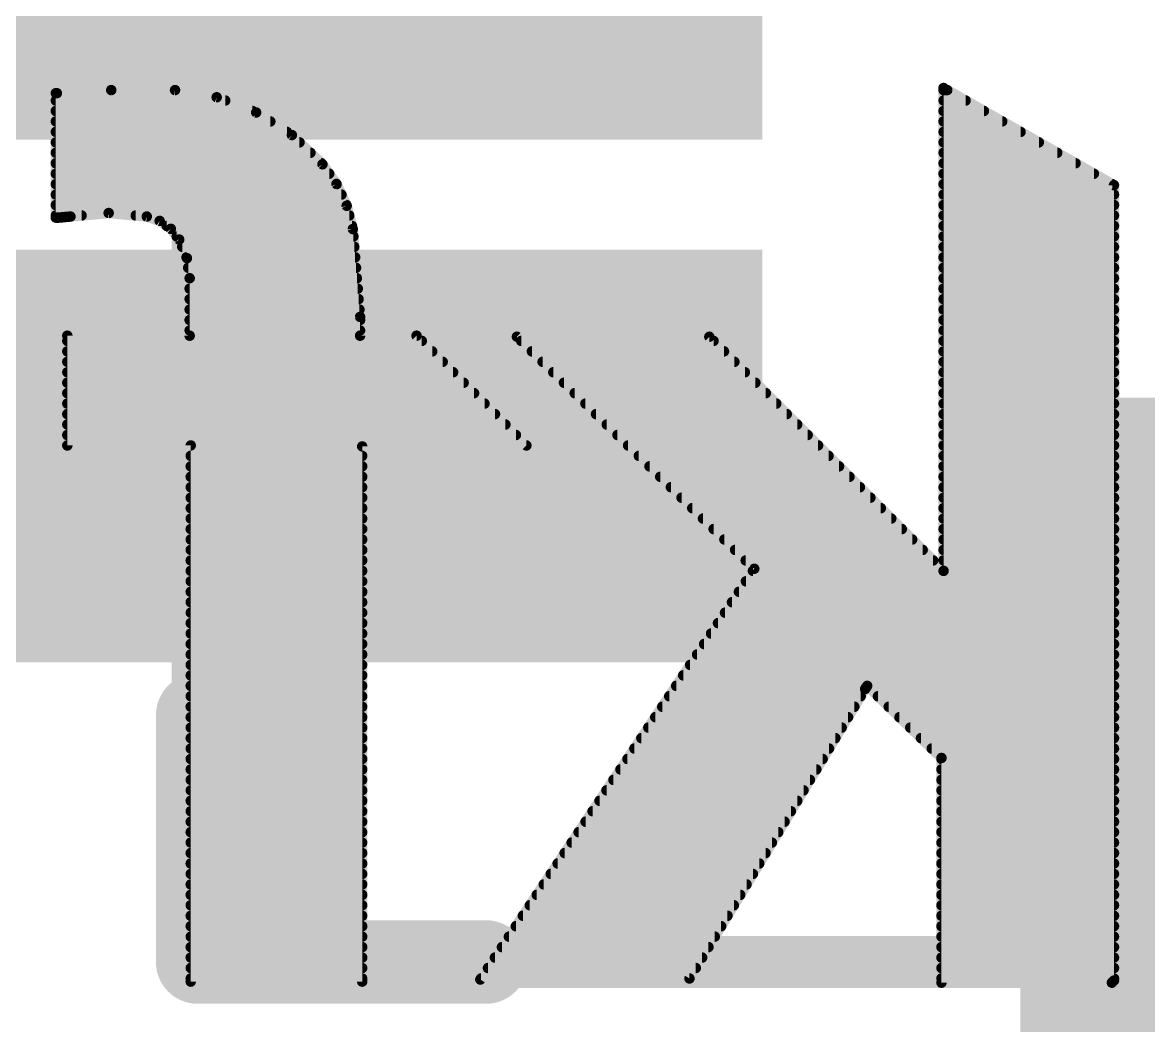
# Model space of a CAD drawing. Extents: x -8.2 to 28.1, y -0.4 to 23.5.
# Drawn here: x 4.694 to 7.429, y 4.966 to 7.403 of the extents above; entities that cross this region are included whole.
import ezdxf

# ---------------------------------------------------------------- set-up
doc = ezdxf.new("R2010")
doc.units = 0
for name, color, linetype in [('1', 12, 'CONTINUOUS'), ('21', 53, 'CONTINUOUS'), ('22', 53, 'CONTINUOUS'), ('29', 253, 'CONTINUOUS'), ('31', 253, 'CONTINUOUS'), ('39', 12, 'CONTINUOUS'), ('51', 53, 'CONTINUOUS')]:
    doc.layers.add(name, color=color, linetype=linetype)

# ---------------------------------------------------------------- blocks, each defined once
blk = doc.blocks.new('RECT')
blk.add_solid([(-0.5, -0.5), (0.5, -0.5), (-0.5, 0.5), (0.5, 0.5)])

msp = doc.modelspace()

# ---------------------------------------------------------------- linework, layer by layer
at = {"layer": '1', "const_width": 0.3048}
for points in [[(2.989, 6.35), (5.555, 6.35)], [(3.81, 5.5563), (5.5563, 3.81)]]:
    msp.add_lwpolyline(points, dxfattribs=at)
at = {"layer": '1', "const_width": 0.1524}
msp.add_lwpolyline([(5.555, 6.2738, 1), (5.555, 6.4262)], format="xyb", dxfattribs=at)
at = {"layer": '21', "const_width": 0.2032}
for points in [[(5.12, 5.12), (5.12, 5.72)], [(5.12, 5.12), (5.82, 5.12)]]:
    msp.add_lwpolyline(points, dxfattribs=at)
at = {"layer": '21', "const_width": 0.1016}
for points in [[(5.1708, 5.72, 1), (5.0692, 5.72)], [(5.12, 5.1708, 1), (5.12, 5.0692)], [(5.82, 5.0692, 1), (5.82, 5.1708)], [(5.0692, 5.12, 1), (5.1708, 5.12)]]:
    msp.add_lwpolyline(points, format="xyb", dxfattribs=at)
at = {"layer": '22', "const_width": 0.0254}
for points in [[(4.9098, 7.239), (4.7777, 7.2314)], [(5.0648, 7.239), (4.9098, 7.239)], [(5.166, 7.2216), (5.0648, 7.239)], [(7.3457, 7.0079), (6.9317, 7.2441)], [(6.9317, 7.2441), (6.9317, 6.0706)], [(6.9317, 7.239), (6.9406, 7.239)], [(4.7777, 7.2314), (4.7752, 7.2314)], [(4.7752, 7.2314), (4.7752, 6.9291)], [(4.7752, 7.2136), (5.1867, 7.2136)], [(5.2619, 7.1846), (5.166, 7.2216)], [(6.9317, 7.2136), (6.9852, 7.2136)], [(4.7752, 7.1882), (5.2526, 7.1882)], [(5.3486, 7.1296), (5.2619, 7.1846)], [(6.9317, 7.1882), (7.0297, 7.1882)], [(4.7752, 7.1628), (5.2963, 7.1628)], [(6.9317, 7.1628), (7.0742, 7.1628)], [(4.7752, 7.1374), (5.3364, 7.1374)], [(5.4229, 7.0587), (5.3486, 7.1296)], [(6.9317, 7.1374), (7.1187, 7.1374)], [(4.7752, 7.112), (5.3671, 7.112)], [(6.9317, 7.112), (7.1632, 7.112)], [(4.7752, 7.0866), (5.3937, 7.0866)], [(6.9317, 7.0866), (7.2078, 7.0866)], [(4.7752, 7.0612), (5.4203, 7.0612)], [(5.4569, 7.011), (5.4229, 7.0587)], [(6.9317, 7.0612), (7.2523, 7.0612)], [(4.7752, 7.0358), (5.4392, 7.0358)], [(6.9317, 7.0358), (7.2968, 7.0358)], [(4.7752, 7.0104), (5.4572, 7.0104)], [(5.4818, 6.9579), (5.4569, 7.011)], [(6.9317, 7.0104), (7.3413, 7.0104)], [(7.3457, 5.0749), (7.3457, 7.0079)], [(4.7752, 6.985), (5.4691, 6.985)], [(6.9317, 6.985), (7.3457, 6.985)], [(4.7752, 6.9596), (5.481, 6.9596)], [(4.8108, 6.9317), (4.9035, 6.9403)], [(4.9035, 6.9403), (4.9962, 6.9317)], [(5.4966, 6.9012), (5.4818, 6.9579)], [(6.9317, 6.9596), (7.3457, 6.9596)], [(4.7752, 6.9342), (4.8377, 6.9342)], [(4.7752, 6.9291), (4.7828, 6.9291)], [(4.7828, 6.9291), (4.8108, 6.9317)], [(4.9693, 6.9342), (5.488, 6.9342)], [(4.9962, 6.9317), (5.0275, 6.921)], [(5.0275, 6.921), (5.0545, 6.9018)], [(5.0447, 6.9088), (5.4946, 6.9088)], [(6.9317, 6.9342), (7.3457, 6.9342)], [(6.9317, 6.9088), (7.3457, 6.9088)], [(5.0545, 6.9018), (5.0749, 6.8758)], [(5.0689, 6.8834), (5.4981, 6.8834)], [(5.5143, 6.6878), (5.4966, 6.9012)], [(6.9317, 6.8834), (7.3457, 6.8834)], [(5.0749, 6.8758), (5.0937, 6.8304)], [(5.0823, 6.858), (5.5002, 6.858)], [(6.9317, 6.858), (7.3457, 6.858)], [(5.0928, 6.8326), (5.5023, 6.8326)], [(5.0937, 6.8304), (5.1003, 6.7818)], [(6.9317, 6.8326), (7.3457, 6.8326)], [(5.0968, 6.8072), (5.5044, 6.8072)], [(6.9317, 6.8072), (7.3457, 6.8072)], [(5.1003, 6.7818), (5.1003, 6.6421)], [(5.1003, 6.7818), (5.5065, 6.7818)], [(6.9317, 6.7818), (7.3457, 6.7818)], [(5.1003, 6.7564), (5.5086, 6.7564)], [(6.9317, 6.7564), (7.3457, 6.7564)], [(5.1003, 6.731), (5.5107, 6.731)], [(6.9317, 6.731), (7.3457, 6.731)], [(5.1003, 6.7056), (5.5128, 6.7056)], [(6.9317, 6.7056), (7.3457, 6.7056)], [(5.1003, 6.6802), (5.5143, 6.6802)], [(5.5143, 6.6421), (5.5143, 6.6878)], [(6.9317, 6.6802), (7.3457, 6.6802)], [(5.1003, 6.6421), (4.8031, 6.6421)], [(4.8031, 6.6421), (4.8031, 6.3754)], [(5.1003, 6.6548), (5.5143, 6.6548)], [(5.6515, 6.6421), (5.5143, 6.6421)], [(5.9182, 6.3754), (5.6515, 6.6421)], [(6.3627, 6.6396), (5.8953, 6.6396)], [(5.8953, 6.6396), (6.4719, 6.0757)], [(6.9317, 6.0706), (6.3627, 6.6396)], [(6.9317, 6.6548), (7.3457, 6.6548)], [(4.8031, 6.6294), (5.6642, 6.6294)], [(5.9057, 6.6294), (6.3729, 6.6294)], [(6.9317, 6.6294), (7.3457, 6.6294)], [(4.8031, 6.604), (5.6896, 6.604)], [(5.9317, 6.604), (6.3983, 6.604)], [(6.9317, 6.604), (7.3457, 6.604)], [(4.8031, 6.5786), (5.715, 6.5786)], [(4.8031, 6.5532), (5.7404, 6.5532)], [(5.9577, 6.5786), (6.4237, 6.5786)], [(5.9836, 6.5532), (6.4491, 6.5532)], [(6.9317, 6.5786), (7.3457, 6.5786)], [(6.9317, 6.5532), (7.3457, 6.5532)], [(4.8031, 6.5278), (5.7658, 6.5278)], [(6.0096, 6.5278), (6.4745, 6.5278)], [(6.9317, 6.5278), (7.3457, 6.5278)], [(4.8031, 6.5024), (5.7912, 6.5024)], [(6.0356, 6.5024), (6.4999, 6.5024)], [(6.9317, 6.5024), (7.3457, 6.5024)], [(4.8031, 6.477), (5.8166, 6.477)], [(6.0616, 6.477), (6.5253, 6.477)], [(6.9317, 6.477), (7.3457, 6.477)], [(4.8031, 6.4516), (5.842, 6.4516)], [(6.0875, 6.4516), (6.5507, 6.4516)], [(6.9317, 6.4516), (7.3457, 6.4516)], [(4.8031, 6.4262), (5.8674, 6.4262)], [(6.1135, 6.4262), (6.5761, 6.4262)], [(6.9317, 6.4262), (7.3457, 6.4262)], [(4.8031, 6.4008), (5.8928, 6.4008)], [(6.1395, 6.4008), (6.6015, 6.4008)], [(6.9317, 6.4008), (7.3457, 6.4008)], [(4.8031, 6.3754), (5.1029, 6.3754)], [(4.8031, 6.3754), (5.9182, 6.3754)], [(5.1029, 6.3754), (5.1029, 5.0724)], [(5.5194, 6.3729), (5.9182, 6.3754)], [(5.5194, 5.0724), (5.5194, 6.3729)], [(6.1654, 6.3754), (6.6269, 6.3754)], [(6.9317, 6.3754), (7.3457, 6.3754)], [(5.1029, 6.35), (5.5194, 6.35)], [(6.1914, 6.35), (6.6523, 6.35)], [(6.9317, 6.35), (7.3457, 6.35)], [(5.1029, 6.3246), (5.5194, 6.3246)], [(6.2174, 6.3246), (6.6777, 6.3246)], [(6.9317, 6.3246), (7.3457, 6.3246)], [(5.1029, 6.2992), (5.5194, 6.2992)], [(6.2434, 6.2992), (6.7031, 6.2992)], [(6.9317, 6.2992), (7.3457, 6.2992)], [(5.1029, 6.2738), (5.5194, 6.2738)], [(6.2693, 6.2738), (6.7285, 6.2738)], [(6.9317, 6.2738), (7.3457, 6.2738)], [(5.1029, 6.2484), (5.5194, 6.2484)], [(6.2953, 6.2484), (6.7539, 6.2484)], [(6.9317, 6.2484), (7.3457, 6.2484)], [(5.1029, 6.223), (5.5194, 6.223)], [(5.1029, 6.1976), (5.5194, 6.1976)], [(6.3213, 6.223), (6.7793, 6.223)], [(6.3473, 6.1976), (6.8047, 6.1976)], [(6.9317, 6.223), (7.3457, 6.223)], [(6.9317, 6.1976), (7.3457, 6.1976)], [(5.1029, 6.1722), (5.5194, 6.1722)], [(6.3732, 6.1722), (6.8301, 6.1722)], [(6.9317, 6.1722), (7.3457, 6.1722)], [(5.1029, 6.1468), (5.5194, 6.1468)], [(6.3992, 6.1468), (6.8555, 6.1468)], [(6.9317, 6.1468), (7.3457, 6.1468)], [(5.1029, 6.1214), (5.5194, 6.1214)], [(6.4252, 6.1214), (6.8809, 6.1214)], [(6.9317, 6.1214), (7.3457, 6.1214)], [(5.1029, 6.096), (5.5194, 6.096)], [(6.4511, 6.096), (6.9063, 6.096)], [(6.9317, 6.096), (7.3457, 6.096)], [(5.1029, 6.0706), (5.5194, 6.0706)], [(6.4719, 6.0757), (5.8064, 5.0775)], [(6.4685, 6.0706), (6.9317, 6.0706)], [(6.9317, 6.0706), (7.3457, 6.0706)], [(5.1029, 6.0452), (5.5194, 6.0452)], [(6.4516, 6.0452), (7.3457, 6.0452)], [(5.1029, 6.0198), (5.5194, 6.0198)], [(6.4346, 6.0198), (7.3457, 6.0198)], [(5.1029, 5.9944), (5.5194, 5.9944)], [(6.4177, 5.9944), (7.3457, 5.9944)], [(5.1029, 5.969), (5.5194, 5.969)], [(6.4008, 5.969), (7.3457, 5.969)], [(5.1029, 5.9436), (5.5194, 5.9436)], [(6.3838, 5.9436), (7.3457, 5.9436)], [(5.1029, 5.9182), (5.5194, 5.9182)], [(6.3669, 5.9182), (7.3457, 5.9182)], [(5.1029, 5.8928), (5.5194, 5.8928)], [(6.35, 5.8928), (7.3457, 5.8928)], [(5.1029, 5.8674), (5.5194, 5.8674)], [(5.1029, 5.842), (5.5194, 5.842)], [(6.3161, 5.842), (7.3457, 5.842)], [(6.333, 5.8674), (7.3457, 5.8674)], [(5.1029, 5.8166), (5.5194, 5.8166)], [(6.2992, 5.8166), (7.3457, 5.8166)], [(5.1029, 5.7912), (5.5194, 5.7912)], [(6.2822, 5.7912), (7.3457, 5.7912)], [(6.7412, 5.7836), (6.7462, 5.7912)], [(6.7462, 5.7912), (6.9266, 5.6159)], [(5.1029, 5.7658), (5.5194, 5.7658)], [(6.2653, 5.7658), (6.7304, 5.7658)], [(6.3144, 5.08), (6.7412, 5.7836)], [(6.7723, 5.7658), (7.3457, 5.7658)], [(5.1029, 5.7404), (5.5194, 5.7404)], [(6.2484, 5.7404), (6.715, 5.7404)], [(6.7985, 5.7404), (7.3457, 5.7404)], [(5.1029, 5.715), (5.5194, 5.715)], [(6.2314, 5.715), (6.6996, 5.715)], [(6.8246, 5.715), (7.3457, 5.715)], [(5.1029, 5.6896), (5.5194, 5.6896)], [(6.2145, 5.6896), (6.6842, 5.6896)], [(6.8508, 5.6896), (7.3457, 5.6896)], [(5.1029, 5.6642), (5.5194, 5.6642)], [(6.1976, 5.6642), (6.6688, 5.6642)], [(6.8769, 5.6642), (7.3457, 5.6642)], [(5.1029, 5.6388), (5.5194, 5.6388)], [(6.1806, 5.6388), (6.6534, 5.6388)], [(6.903, 5.6388), (7.3457, 5.6388)], [(5.1029, 5.6134), (5.5194, 5.6134)], [(6.1637, 5.6134), (6.638, 5.6134)], [(6.9266, 5.6159), (6.9266, 5.0698)], [(6.9266, 5.6134), (7.3457, 5.6134)], [(5.1029, 5.588), (5.5194, 5.588)], [(6.1468, 5.588), (6.6226, 5.588)], [(6.9266, 5.588), (7.3457, 5.588)], [(5.1029, 5.5626), (5.5194, 5.5626)], [(6.1298, 5.5626), (6.6071, 5.5626)], [(6.9266, 5.5626), (7.3457, 5.5626)], [(5.1029, 5.5372), (5.5194, 5.5372)], [(6.1129, 5.5372), (6.5917, 5.5372)], [(6.9266, 5.5372), (7.3457, 5.5372)], [(5.1029, 5.5118), (5.5194, 5.5118)], [(5.1029, 5.4864), (5.5194, 5.4864)], [(6.079, 5.4864), (6.5609, 5.4864)], [(6.096, 5.5118), (6.5763, 5.5118)], [(6.9266, 5.5118), (7.3457, 5.5118)], [(6.9266, 5.4864), (7.3457, 5.4864)], [(5.1029, 5.461), (5.5194, 5.461)], [(6.0621, 5.461), (6.5455, 5.461)], [(6.9266, 5.461), (7.3457, 5.461)], [(5.1029, 5.4356), (5.5194, 5.4356)], [(6.0451, 5.4356), (6.5301, 5.4356)], [(6.9266, 5.4356), (7.3457, 5.4356)], [(5.1029, 5.4102), (5.5194, 5.4102)], [(6.0282, 5.4102), (6.5147, 5.4102)], [(6.9266, 5.4102), (7.3457, 5.4102)], [(5.1029, 5.3848), (5.5194, 5.3848)], [(6.0113, 5.3848), (6.4993, 5.3848)], [(6.9266, 5.3848), (7.3457, 5.3848)], [(5.1029, 5.3594), (5.5194, 5.3594)], [(5.9943, 5.3594), (6.4839, 5.3594)], [(6.9266, 5.3594), (7.3457, 5.3594)], [(5.1029, 5.334), (5.5194, 5.334)], [(5.9774, 5.334), (6.4685, 5.334)], [(6.9266, 5.334), (7.3457, 5.334)], [(5.1029, 5.3086), (5.5194, 5.3086)], [(5.9605, 5.3086), (6.4531, 5.3086)], [(6.9266, 5.3086), (7.3457, 5.3086)], [(5.1029, 5.2832), (5.5194, 5.2832)], [(5.9435, 5.2832), (6.4377, 5.2832)], [(6.9266, 5.2832), (7.3457, 5.2832)], [(5.1029, 5.2578), (5.5194, 5.2578)], [(5.9266, 5.2578), (6.4223, 5.2578)], [(6.9266, 5.2578), (7.3457, 5.2578)], [(5.1029, 5.2324), (5.5194, 5.2324)], [(5.9097, 5.2324), (6.4068, 5.2324)], [(6.9266, 5.2324), (7.3457, 5.2324)], [(5.1029, 5.207), (5.5194, 5.207)], [(5.8927, 5.207), (6.3914, 5.207)], [(6.9266, 5.207), (7.3457, 5.207)], [(5.1029, 5.1816), (5.5194, 5.1816)], [(5.8758, 5.1816), (6.376, 5.1816)], [(6.9266, 5.1816), (7.3457, 5.1816)], [(5.1029, 5.1562), (5.5194, 5.1562)], [(5.1029, 5.1308), (5.5194, 5.1308)], [(5.8419, 5.1308), (6.3452, 5.1308)], [(5.8589, 5.1562), (6.3606, 5.1562)], [(6.9266, 5.1562), (7.3457, 5.1562)], [(6.9266, 5.1308), (7.3457, 5.1308)], [(5.1029, 5.1054), (5.5194, 5.1054)], [(5.825, 5.1054), (6.3298, 5.1054)], [(6.9266, 5.1054), (7.3457, 5.1054)], [(5.1029, 5.08), (5.5194, 5.08)], [(5.8064, 5.0775), (6.3144, 5.08)], [(5.8081, 5.08), (6.3144, 5.08)], [(6.9266, 5.08), (7.3457, 5.08)], [(7.3406, 5.0698), (7.3457, 5.0749)], [(5.1029, 5.0724), (5.5194, 5.0724)], [(6.9266, 5.0698), (7.3406, 5.0698)]]:
    msp.add_lwpolyline(points, dxfattribs=at)
at = {"layer": '22', "const_width": 0.0127}
for points in [[(4.9098, 7.2454, 1), (4.9098, 7.2327)], [(4.9102, 7.2327, 1), (4.9094, 7.2453)], [(5.0659, 7.2453, 1), (5.0637, 7.2327)], [(5.0648, 7.2327, 1), (5.0648, 7.2454)], [(6.9381, 7.2441, 1), (6.9253, 7.2441)], [(6.9348, 7.2496, 1), (6.9286, 7.2386)], [(6.9317, 7.2454, 1), (6.9317, 7.2327)], [(6.9406, 7.2327, 1), (6.9406, 7.2454)], [(4.7816, 7.2314, 1), (4.7688, 7.2314)], [(4.7752, 7.2378, 1), (4.7752, 7.2251)], [(4.7752, 7.22, 1), (4.7752, 7.2073)], [(4.7773, 7.2377, 1), (4.7781, 7.2251)], [(4.7777, 7.2251, 1), (4.7777, 7.2378)], [(5.1683, 7.2275, 1), (5.1637, 7.2156)], [(5.1649, 7.2153, 1), (5.1671, 7.2278)], [(5.1867, 7.2073, 1), (5.1867, 7.22)], [(6.9317, 7.22, 1), (6.9317, 7.2073)], [(6.9852, 7.2073, 1), (6.9852, 7.22)], [(4.7752, 7.1946, 1), (4.7752, 7.1818)], [(5.2526, 7.1818, 1), (5.2526, 7.1946)], [(5.2653, 7.19, 1), (5.2585, 7.1793)], [(5.2596, 7.1787, 1), (5.2641, 7.1906)], [(6.9317, 7.1946, 1), (6.9317, 7.1818)], [(7.0297, 7.1818, 1), (7.0297, 7.1946)], [(4.7752, 7.1692, 1), (4.7752, 7.1565)], [(5.2963, 7.1565, 1), (5.2963, 7.1692)], [(6.9317, 7.1692, 1), (6.9317, 7.1565)], [(7.0742, 7.1565, 1), (7.0742, 7.1692)], [(4.7752, 7.1438, 1), (4.7752, 7.1311)], [(5.3364, 7.1311, 1), (5.3364, 7.1438)], [(5.353, 7.1342, 1), (5.3442, 7.125)], [(5.3452, 7.1243, 1), (5.352, 7.135)], [(6.9317, 7.1438, 1), (6.9317, 7.1311)], [(7.1187, 7.1311, 1), (7.1187, 7.1438)], [(4.7752, 7.1184, 1), (4.7752, 7.1056)], [(5.3671, 7.1056, 1), (5.3671, 7.1184)], [(6.9317, 7.1184, 1), (6.9317, 7.1056)], [(7.1632, 7.1056, 1), (7.1632, 7.1184)], [(4.7752, 7.093, 1), (4.7752, 7.0803)], [(5.3937, 7.0803, 1), (5.3937, 7.093)], [(6.9317, 7.093, 1), (6.9317, 7.0803)], [(7.2078, 7.0803, 1), (7.2078, 7.093)], [(4.7752, 7.0676, 1), (4.7752, 7.0549)], [(5.4281, 7.0624, 1), (5.4177, 7.055)], [(5.4185, 7.0541, 1), (5.4273, 7.0633)], [(5.4203, 7.0549, 1), (5.4203, 7.0676)], [(6.9317, 7.0676, 1), (6.9317, 7.0549)], [(7.2523, 7.0549, 1), (7.2523, 7.0676)], [(4.7752, 7.0422, 1), (4.7752, 7.0294)], [(5.4392, 7.0294, 1), (5.4392, 7.0422)], [(6.9317, 7.0422, 1), (6.9317, 7.0294)], [(7.2968, 7.0294, 1), (7.2968, 7.0422)], [(4.7752, 7.0168, 1), (4.7752, 7.0041)], [(5.4627, 7.0137, 1), (5.4512, 7.0083)], [(5.4517, 7.0073, 1), (5.4621, 7.0147)], [(5.4572, 7.0041, 1), (5.4572, 7.0168)], [(6.9317, 7.0168, 1), (6.9317, 7.0041)], [(7.3521, 7.0079, 1), (7.3394, 7.0079)], [(7.3413, 7.0041, 1), (7.3413, 7.0168)], [(7.3426, 7.0024, 1), (7.3488, 7.0134)], [(4.7752, 6.9914, 1), (4.7752, 6.9787)], [(5.4691, 6.9787, 1), (5.4691, 6.9914)], [(6.9317, 6.9914, 1), (6.9317, 6.9787)], [(7.3457, 6.9787, 1), (7.3457, 6.9914)], [(4.7752, 6.966, 1), (4.7752, 6.9532)], [(4.9041, 6.9466, 1), (4.9029, 6.934)], [(4.9041, 6.934, 1), (4.9029, 6.9466)], [(5.4879, 6.9595, 1), (5.4756, 6.9563)], [(5.476, 6.9552, 1), (5.4875, 6.9606)], [(5.481, 6.9532, 1), (5.481, 6.966)], [(6.9317, 6.966, 1), (6.9317, 6.9532)], [(7.3457, 6.9532, 1), (7.3457, 6.966)], [(4.7752, 6.9355, 1), (4.7752, 6.9227)], [(4.7688, 6.9291, 1), (4.7816, 6.9291)], [(4.7752, 6.9406, 1), (4.7752, 6.9279)], [(4.7822, 6.9354, 1), (4.7834, 6.9228)], [(4.7828, 6.9227, 1), (4.7828, 6.9355)], [(4.8102, 6.938, 1), (4.8114, 6.9254)], [(4.8114, 6.9254, 1), (4.8102, 6.938)], [(4.8377, 6.9279, 1), (4.8377, 6.9406)], [(4.9693, 6.9406, 1), (4.9693, 6.9279)], [(4.9983, 6.9377, 1), (4.9941, 6.9257)], [(4.9956, 6.9254, 1), (4.9968, 6.938)], [(5.0312, 6.9262, 1), (5.0238, 6.9158)], [(5.0255, 6.915, 1), (5.0296, 6.927)], [(5.0447, 6.9152, 1), (5.0447, 6.9024)], [(5.488, 6.9279, 1), (5.488, 6.9406)], [(5.4946, 6.9024, 1), (5.4946, 6.9152)], [(6.9317, 6.9152, 1), (6.9317, 6.9024)], [(6.9317, 6.9406, 1), (6.9317, 6.9279)], [(7.3457, 6.9279, 1), (7.3457, 6.9406)], [(7.3457, 6.9024, 1), (7.3457, 6.9152)], [(5.0595, 6.9058, 1), (5.0495, 6.8979)], [(5.0508, 6.8967, 1), (5.0582, 6.907)], [(5.0689, 6.8898, 1), (5.0689, 6.877)], [(5.5029, 6.9017, 1), (5.4903, 6.9007)], [(5.4905, 6.8996, 1), (5.5027, 6.9028)], [(5.4981, 6.877, 1), (5.4981, 6.8898)], [(6.9317, 6.8898, 1), (6.9317, 6.877)], [(7.3457, 6.877, 1), (7.3457, 6.8898)], [(5.0808, 6.8782, 1), (5.069, 6.8734)], [(5.0699, 6.8719, 1), (5.0799, 6.8797)], [(5.0823, 6.8644, 1), (5.0823, 6.8517)], [(5.5002, 6.8517, 1), (5.5002, 6.8644)], [(6.9317, 6.8644, 1), (6.9317, 6.8517)], [(7.3457, 6.8517, 1), (7.3457, 6.8644)], [(5.0928, 6.839, 1), (5.0928, 6.8262)], [(5.1, 6.8313, 1), (5.0874, 6.8296)], [(5.0878, 6.828, 1), (5.0995, 6.8329)], [(5.5023, 6.8262, 1), (5.5023, 6.839)], [(6.9317, 6.839, 1), (6.9317, 6.8262)], [(7.3457, 6.8262, 1), (7.3457, 6.839)], [(5.0968, 6.8136, 1), (5.0968, 6.8008)], [(5.5044, 6.8008, 1), (5.5044, 6.8136)], [(6.9317, 6.8136, 1), (6.9317, 6.8008)], [(7.3457, 6.8008, 1), (7.3457, 6.8136)], [(5.1067, 6.7818, 1), (5.0939, 6.7818)], [(5.1003, 6.7882, 1), (5.1003, 6.7755)], [(5.094, 6.7809, 1), (5.1066, 6.7827)], [(5.5065, 6.7755, 1), (5.5065, 6.7882)], [(6.9317, 6.7882, 1), (6.9317, 6.7755)], [(7.3457, 6.7755, 1), (7.3457, 6.7882)], [(5.1003, 6.7628, 1), (5.1003, 6.75)], [(5.5086, 6.75, 1), (5.5086, 6.7628)], [(6.9317, 6.7628, 1), (6.9317, 6.75)], [(7.3457, 6.75, 1), (7.3457, 6.7628)], [(5.1003, 6.7374, 1), (5.1003, 6.7247)], [(5.5107, 6.7247, 1), (5.5107, 6.7374)], [(6.9317, 6.7374, 1), (6.9317, 6.7247)], [(7.3457, 6.7247, 1), (7.3457, 6.7374)], [(5.1003, 6.712, 1), (5.1003, 6.6993)], [(5.5128, 6.6993, 1), (5.5128, 6.712)], [(6.9317, 6.712, 1), (6.9317, 6.6993)], [(7.3457, 6.6993, 1), (7.3457, 6.712)], [(5.1003, 6.6866, 1), (5.1003, 6.6738)], [(5.508, 6.6873, 1), (5.5206, 6.6883)], [(5.5207, 6.6878, 1), (5.508, 6.6878)], [(5.5143, 6.6738, 1), (5.5143, 6.6866)], [(6.9317, 6.6866, 1), (6.9317, 6.6738)], [(7.3457, 6.6738, 1), (7.3457, 6.6866)], [(4.8031, 6.6485, 1), (4.8031, 6.6357)], [(4.8095, 6.6421, 1), (4.7968, 6.6421)], [(5.0939, 6.6421, 1), (5.1067, 6.6421)], [(5.1003, 6.6612, 1), (5.1003, 6.6485)], [(5.1003, 6.6357, 1), (5.1003, 6.6485)], [(5.5143, 6.6485, 1), (5.5143, 6.6357)], [(5.508, 6.6421, 1), (5.5207, 6.6421)], [(5.5143, 6.6485, 1), (5.5143, 6.6612)], [(5.656, 6.6466, 1), (5.647, 6.6376)], [(5.6515, 6.6357, 1), (5.6515, 6.6485)], [(5.8953, 6.646, 1), (5.8953, 6.6333)], [(5.8997, 6.6441, 1), (5.8909, 6.6351)], [(6.3672, 6.6441, 1), (6.3582, 6.6351)], [(6.3627, 6.6333, 1), (6.3627, 6.646)], [(6.9317, 6.6612, 1), (6.9317, 6.6485)], [(7.3457, 6.6485, 1), (7.3457, 6.6612)], [(4.8031, 6.6358, 1), (4.8031, 6.6231)], [(5.6642, 6.6231, 1), (5.6642, 6.6358)], [(5.9057, 6.6358, 1), (5.9057, 6.6231)], [(6.3729, 6.6231, 1), (6.3729, 6.6358)], [(6.9317, 6.6358, 1), (6.9317, 6.6231)], [(7.3457, 6.6231, 1), (7.3457, 6.6358)], [(4.8031, 6.6104, 1), (4.8031, 6.5976)], [(5.6896, 6.5976, 1), (5.6896, 6.6104)], [(5.9317, 6.6104, 1), (5.9317, 6.5976)], [(6.3983, 6.5976, 1), (6.3983, 6.6104)], [(6.9317, 6.6104, 1), (6.9317, 6.5976)], [(7.3457, 6.5976, 1), (7.3457, 6.6104)], [(4.8031, 6.585, 1), (4.8031, 6.5723)], [(4.8031, 6.5596, 1), (4.8031, 6.5469)], [(5.715, 6.5723, 1), (5.715, 6.585)], [(5.7404, 6.5469, 1), (5.7404, 6.5596)], [(5.9577, 6.585, 1), (5.9577, 6.5723)], [(5.9836, 6.5596, 1), (5.9836, 6.5469)], [(6.4237, 6.5723, 1), (6.4237, 6.585)], [(6.4491, 6.5469, 1), (6.4491, 6.5596)], [(6.9317, 6.585, 1), (6.9317, 6.5723)], [(6.9317, 6.5596, 1), (6.9317, 6.5469)], [(7.3457, 6.5723, 1), (7.3457, 6.585)], [(7.3457, 6.5469, 1), (7.3457, 6.5596)], [(4.8031, 6.5342, 1), (4.8031, 6.5214)], [(5.7658, 6.5214, 1), (5.7658, 6.5342)], [(6.0096, 6.5342, 1), (6.0096, 6.5214)], [(6.4745, 6.5214, 1), (6.4745, 6.5342)], [(6.9317, 6.5342, 1), (6.9317, 6.5214)], [(7.3457, 6.5214, 1), (7.3457, 6.5342)], [(4.8031, 6.5088, 1), (4.8031, 6.4961)], [(5.7912, 6.4961, 1), (5.7912, 6.5088)], [(6.0356, 6.5088, 1), (6.0356, 6.4961)], [(6.4999, 6.4961, 1), (6.4999, 6.5088)], [(6.9317, 6.5088, 1), (6.9317, 6.4961)], [(7.3457, 6.4961, 1), (7.3457, 6.5088)], [(4.8031, 6.4834, 1), (4.8031, 6.4707)], [(5.8166, 6.4707, 1), (5.8166, 6.4834)], [(6.0616, 6.4834, 1), (6.0616, 6.4707)], [(6.5253, 6.4707, 1), (6.5253, 6.4834)], [(6.9317, 6.4834, 1), (6.9317, 6.4707)], [(7.3457, 6.4707, 1), (7.3457, 6.4834)], [(4.8031, 6.458, 1), (4.8031, 6.4452)], [(5.842, 6.4452, 1), (5.842, 6.458)], [(6.0875, 6.458, 1), (6.0875, 6.4452)], [(6.5507, 6.4452, 1), (6.5507, 6.458)], [(6.9317, 6.458, 1), (6.9317, 6.4452)], [(7.3457, 6.4452, 1), (7.3457, 6.458)], [(4.8031, 6.4326, 1), (4.8031, 6.4199)], [(5.8674, 6.4199, 1), (5.8674, 6.4326)], [(6.1135, 6.4326, 1), (6.1135, 6.4199)], [(6.5761, 6.4199, 1), (6.5761, 6.4326)], [(6.9317, 6.4326, 1), (6.9317, 6.4199)], [(7.3457, 6.4199, 1), (7.3457, 6.4326)], [(4.8031, 6.4072, 1), (4.8031, 6.3944)], [(5.8928, 6.3944, 1), (5.8928, 6.4072)], [(6.1395, 6.4072, 1), (6.1395, 6.3944)], [(6.6015, 6.3944, 1), (6.6015, 6.4072)], [(6.9317, 6.4072, 1), (6.9317, 6.3944)], [(7.3457, 6.3944, 1), (7.3457, 6.4072)], [(4.8031, 6.3818, 1), (4.8031, 6.369)], [(4.8031, 6.3818, 1), (4.8031, 6.369)], [(4.7968, 6.3754, 1), (4.8095, 6.3754)], [(5.1093, 6.3754, 1), (5.0965, 6.3754)], [(5.1029, 6.369, 1), (5.1029, 6.3818)], [(5.5258, 6.3729, 1), (5.513, 6.3729)], [(5.5194, 6.3792, 1), (5.5194, 6.3666)], [(5.9137, 6.3709, 1), (5.9227, 6.3799)], [(5.9182, 6.369, 1), (5.9182, 6.3818)], [(5.9182, 6.3691, 1), (5.9182, 6.3817)], [(6.1654, 6.3818, 1), (6.1654, 6.369)], [(6.6269, 6.369, 1), (6.6269, 6.3818)], [(6.9317, 6.3818, 1), (6.9317, 6.369)], [(7.3457, 6.369, 1), (7.3457, 6.3818)], [(5.1029, 6.3564, 1), (5.1029, 6.3437)], [(5.5194, 6.3437, 1), (5.5194, 6.3564)], [(6.1914, 6.3564, 1), (6.1914, 6.3437)], [(6.6523, 6.3437, 1), (6.6523, 6.3564)], [(6.9317, 6.3564, 1), (6.9317, 6.3437)], [(7.3457, 6.3437, 1), (7.3457, 6.3564)], [(5.1029, 6.331, 1), (5.1029, 6.3182)], [(5.5194, 6.3182, 1), (5.5194, 6.331)], [(6.2174, 6.331, 1), (6.2174, 6.3182)], [(6.6777, 6.3182, 1), (6.6777, 6.331)], [(6.9317, 6.331, 1), (6.9317, 6.3182)], [(7.3457, 6.3182, 1), (7.3457, 6.331)], [(5.1029, 6.3056, 1), (5.1029, 6.2928)], [(5.5194, 6.2928, 1), (5.5194, 6.3056)], [(6.2434, 6.3056, 1), (6.2434, 6.2928)], [(6.7031, 6.2928, 1), (6.7031, 6.3056)], [(6.9317, 6.3056, 1), (6.9317, 6.2928)], [(7.3457, 6.2928, 1), (7.3457, 6.3056)], [(5.1029, 6.2802, 1), (5.1029, 6.2675)], [(5.5194, 6.2675, 1), (5.5194, 6.2802)], [(6.2693, 6.2802, 1), (6.2693, 6.2675)], [(6.7285, 6.2675, 1), (6.7285, 6.2802)], [(6.9317, 6.2802, 1), (6.9317, 6.2675)], [(7.3457, 6.2675, 1), (7.3457, 6.2802)], [(5.1029, 6.2548, 1), (5.1029, 6.242)], [(5.5194, 6.242, 1), (5.5194, 6.2548)], [(6.2953, 6.2548, 1), (6.2953, 6.242)], [(6.7539, 6.242, 1), (6.7539, 6.2548)], [(6.9317, 6.2548, 1), (6.9317, 6.242)], [(7.3457, 6.242, 1), (7.3457, 6.2548)], [(5.1029, 6.2294, 1), (5.1029, 6.2166)], [(5.1029, 6.204, 1), (5.1029, 6.1913)], [(5.5194, 6.2166, 1), (5.5194, 6.2294)], [(5.5194, 6.1913, 1), (5.5194, 6.204)], [(6.3213, 6.2294, 1), (6.3213, 6.2166)], [(6.3473, 6.204, 1), (6.3473, 6.1913)], [(6.7793, 6.2166, 1), (6.7793, 6.2294)], [(6.8047, 6.1913, 1), (6.8047, 6.204)], [(6.9317, 6.2294, 1), (6.9317, 6.2166)], [(6.9317, 6.204, 1), (6.9317, 6.1913)], [(7.3457, 6.2166, 1), (7.3457, 6.2294)], [(7.3457, 6.1913, 1), (7.3457, 6.204)], [(5.1029, 6.1786, 1), (5.1029, 6.1658)], [(5.5194, 6.1658, 1), (5.5194, 6.1786)], [(6.3732, 6.1786, 1), (6.3732, 6.1658)], [(6.8301, 6.1658, 1), (6.8301, 6.1786)], [(6.9317, 6.1786, 1), (6.9317, 6.1658)], [(7.3457, 6.1658, 1), (7.3457, 6.1786)], [(5.1029, 6.1532, 1), (5.1029, 6.1405)], [(5.5194, 6.1405, 1), (5.5194, 6.1532)], [(6.3992, 6.1532, 1), (6.3992, 6.1405)], [(6.8555, 6.1405, 1), (6.8555, 6.1532)], [(6.9317, 6.1532, 1), (6.9317, 6.1405)], [(7.3457, 6.1405, 1), (7.3457, 6.1532)], [(5.1029, 6.1278, 1), (5.1029, 6.1151)], [(5.5194, 6.1151, 1), (5.5194, 6.1278)], [(6.4252, 6.1278, 1), (6.4252, 6.1151)], [(6.8809, 6.1151, 1), (6.8809, 6.1278)], [(6.9317, 6.1278, 1), (6.9317, 6.1151)], [(7.3457, 6.1151, 1), (7.3457, 6.1278)], [(5.1029, 6.1024, 1), (5.1029, 6.0896)], [(5.5194, 6.0896, 1), (5.5194, 6.1024)], [(6.4511, 6.1024, 1), (6.4511, 6.0896)], [(6.9063, 6.0896, 1), (6.9063, 6.1024)], [(6.9317, 6.1024, 1), (6.9317, 6.0896)], [(7.3457, 6.0896, 1), (7.3457, 6.1024)], [(5.1029, 6.077, 1), (5.1029, 6.0643)], [(5.5194, 6.0643, 1), (5.5194, 6.077)], [(6.4685, 6.077, 1), (6.4685, 6.0643)], [(6.4772, 6.0722, 1), (6.4666, 6.0792)], [(6.4675, 6.0712, 1), (6.4763, 6.0802)], [(6.9253, 6.0706, 1), (6.9381, 6.0706)], [(6.9317, 6.077, 1), (6.9317, 6.0643)], [(6.9272, 6.0661, 1), (6.9362, 6.0751)], [(6.9317, 6.0643, 1), (6.9317, 6.077)], [(7.3457, 6.0643, 1), (7.3457, 6.077)], [(5.1029, 6.0516, 1), (5.1029, 6.0389)], [(5.5194, 6.0389, 1), (5.5194, 6.0516)], [(6.4516, 6.0516, 1), (6.4516, 6.0389)], [(7.3457, 6.0389, 1), (7.3457, 6.0516)], [(5.1029, 6.0262, 1), (5.1029, 6.0134)], [(5.5194, 6.0134, 1), (5.5194, 6.0262)], [(6.4346, 6.0262, 1), (6.4346, 6.0134)], [(7.3457, 6.0134, 1), (7.3457, 6.0262)], [(5.1029, 6.0008, 1), (5.1029, 5.9881)], [(5.5194, 5.9881, 1), (5.5194, 6.0008)], [(6.4177, 6.0008, 1), (6.4177, 5.9881)], [(7.3457, 5.9881, 1), (7.3457, 6.0008)], [(5.1029, 5.9754, 1), (5.1029, 5.9627)], [(5.5194, 5.9627, 1), (5.5194, 5.9754)], [(6.4008, 5.9754, 1), (6.4008, 5.9627)], [(7.3457, 5.9627, 1), (7.3457, 5.9754)], [(5.1029, 5.95, 1), (5.1029, 5.9372)], [(5.5194, 5.9372, 1), (5.5194, 5.95)], [(6.3838, 5.95, 1), (6.3838, 5.9372)], [(7.3457, 5.9372, 1), (7.3457, 5.95)], [(5.1029, 5.9246, 1), (5.1029, 5.9119)], [(5.5194, 5.9119, 1), (5.5194, 5.9246)], [(6.3669, 5.9246, 1), (6.3669, 5.9119)], [(7.3457, 5.9119, 1), (7.3457, 5.9246)], [(5.1029, 5.8992, 1), (5.1029, 5.8864)], [(5.5194, 5.8864, 1), (5.5194, 5.8992)], [(6.35, 5.8992, 1), (6.35, 5.8864)], [(7.3457, 5.8864, 1), (7.3457, 5.8992)], [(5.1029, 5.8738, 1), (5.1029, 5.861)], [(5.1029, 5.8484, 1), (5.1029, 5.8357)], [(5.5194, 5.861, 1), (5.5194, 5.8738)], [(5.5194, 5.8357, 1), (5.5194, 5.8484)], [(6.3161, 5.8484, 1), (6.3161, 5.8357)], [(6.333, 5.8738, 1), (6.333, 5.861)], [(7.3457, 5.861, 1), (7.3457, 5.8738)], [(7.3457, 5.8357, 1), (7.3457, 5.8484)], [(5.1029, 5.823, 1), (5.1029, 5.8102)], [(5.5194, 5.8102, 1), (5.5194, 5.823)], [(6.2992, 5.823, 1), (6.2992, 5.8102)], [(7.3457, 5.8102, 1), (7.3457, 5.823)], [(5.1029, 5.7976, 1), (5.1029, 5.7848)], [(5.5194, 5.7848, 1), (5.5194, 5.7976)], [(6.2822, 5.7976, 1), (6.2822, 5.7848)], [(6.7506, 5.7958, 1), (6.7418, 5.7866)], [(6.7515, 5.7877, 1), (6.7409, 5.7947)], [(7.3457, 5.7848, 1), (7.3457, 5.7976)], [(5.1029, 5.7722, 1), (5.1029, 5.7595)], [(5.5194, 5.7595, 1), (5.5194, 5.7722)], [(6.2653, 5.7722, 1), (6.2653, 5.7595)], [(6.7304, 5.7595, 1), (6.7304, 5.7722)], [(6.7359, 5.7871, 1), (6.7465, 5.7801)], [(6.7466, 5.7803, 1), (6.7358, 5.7869)], [(6.7723, 5.7722, 1), (6.7723, 5.7595)], [(7.3457, 5.7595, 1), (7.3457, 5.7722)], [(5.1029, 5.7468, 1), (5.1029, 5.734)], [(5.5194, 5.734, 1), (5.5194, 5.7468)], [(6.2484, 5.7468, 1), (6.2484, 5.734)], [(6.715, 5.734, 1), (6.715, 5.7468)], [(6.7985, 5.7468, 1), (6.7985, 5.734)], [(7.3457, 5.734, 1), (7.3457, 5.7468)], [(5.1029, 5.7214, 1), (5.1029, 5.7086)], [(5.5194, 5.7086, 1), (5.5194, 5.7214)], [(6.2314, 5.7214, 1), (6.2314, 5.7086)], [(6.6996, 5.7086, 1), (6.6996, 5.7214)], [(6.8246, 5.7214, 1), (6.8246, 5.7086)], [(7.3457, 5.7086, 1), (7.3457, 5.7214)], [(5.1029, 5.696, 1), (5.1029, 5.6833)], [(5.5194, 5.6833, 1), (5.5194, 5.696)], [(6.2145, 5.696, 1), (6.2145, 5.6833)], [(6.6842, 5.6833, 1), (6.6842, 5.696)], [(6.8508, 5.696, 1), (6.8508, 5.6833)], [(7.3457, 5.6833, 1), (7.3457, 5.696)], [(5.1029, 5.6706, 1), (5.1029, 5.6578)], [(5.5194, 5.6578, 1), (5.5194, 5.6706)], [(6.1976, 5.6706, 1), (6.1976, 5.6578)], [(6.6688, 5.6578, 1), (6.6688, 5.6706)], [(6.8769, 5.6706, 1), (6.8769, 5.6578)], [(7.3457, 5.6578, 1), (7.3457, 5.6706)], [(5.1029, 5.6452, 1), (5.1029, 5.6325)], [(5.5194, 5.6325, 1), (5.5194, 5.6452)], [(6.1806, 5.6452, 1), (6.1806, 5.6325)], [(6.6534, 5.6325, 1), (6.6534, 5.6452)], [(6.903, 5.6452, 1), (6.903, 5.6325)], [(7.3457, 5.6325, 1), (7.3457, 5.6452)], [(5.1029, 5.6198, 1), (5.1029, 5.6071)], [(5.5194, 5.6071, 1), (5.5194, 5.6198)], [(6.1637, 5.6198, 1), (6.1637, 5.6071)], [(6.638, 5.6071, 1), (6.638, 5.6198)], [(6.9266, 5.6198, 1), (6.9266, 5.6071)], [(6.933, 5.6159, 1), (6.9203, 5.6159)], [(6.9222, 5.6113, 1), (6.931, 5.6205)], [(7.3457, 5.6071, 1), (7.3457, 5.6198)], [(5.1029, 5.5944, 1), (5.1029, 5.5816)], [(5.5194, 5.5816, 1), (5.5194, 5.5944)], [(6.1468, 5.5944, 1), (6.1468, 5.5816)], [(6.6226, 5.5816, 1), (6.6226, 5.5944)], [(6.9266, 5.5944, 1), (6.9266, 5.5816)], [(7.3457, 5.5816, 1), (7.3457, 5.5944)], [(5.1029, 5.569, 1), (5.1029, 5.5563)], [(5.5194, 5.5563, 1), (5.5194, 5.569)], [(6.1298, 5.569, 1), (6.1298, 5.5563)], [(6.6071, 5.5563, 1), (6.6071, 5.569)], [(6.9266, 5.569, 1), (6.9266, 5.5563)], [(7.3457, 5.5563, 1), (7.3457, 5.569)], [(5.1029, 5.5436, 1), (5.1029, 5.5309)], [(5.5194, 5.5309, 1), (5.5194, 5.5436)], [(6.1129, 5.5436, 1), (6.1129, 5.5309)], [(6.5917, 5.5309, 1), (6.5917, 5.5436)], [(6.9266, 5.5436, 1), (6.9266, 5.5309)], [(7.3457, 5.5309, 1), (7.3457, 5.5436)], [(5.1029, 5.5182, 1), (5.1029, 5.5054)], [(5.1029, 5.4928, 1), (5.1029, 5.4801)], [(5.5194, 5.5054, 1), (5.5194, 5.5182)], [(5.5194, 5.4801, 1), (5.5194, 5.4928)], [(6.079, 5.4928, 1), (6.079, 5.4801)], [(6.096, 5.5182, 1), (6.096, 5.5054)], [(6.5609, 5.4801, 1), (6.5609, 5.4928)], [(6.5763, 5.5054, 1), (6.5763, 5.5182)], [(6.9266, 5.5182, 1), (6.9266, 5.5054)], [(6.9266, 5.4928, 1), (6.9266, 5.4801)], [(7.3457, 5.5054, 1), (7.3457, 5.5182)], [(7.3457, 5.4801, 1), (7.3457, 5.4928)], [(5.1029, 5.4674, 1), (5.1029, 5.4546)], [(5.5194, 5.4546, 1), (5.5194, 5.4674)], [(6.0621, 5.4674, 1), (6.0621, 5.4546)], [(6.5455, 5.4546, 1), (6.5455, 5.4674)], [(6.9266, 5.4674, 1), (6.9266, 5.4546)], [(7.3457, 5.4546, 1), (7.3457, 5.4674)], [(5.1029, 5.442, 1), (5.1029, 5.4292)], [(5.5194, 5.4292, 1), (5.5194, 5.442)], [(6.0451, 5.442, 1), (6.0451, 5.4292)], [(6.5301, 5.4292, 1), (6.5301, 5.442)], [(6.9266, 5.442, 1), (6.9266, 5.4292)], [(7.3457, 5.4292, 1), (7.3457, 5.442)], [(5.1029, 5.4166, 1), (5.1029, 5.4039)], [(5.5194, 5.4039, 1), (5.5194, 5.4166)], [(6.0282, 5.4166, 1), (6.0282, 5.4039)], [(6.5147, 5.4039, 1), (6.5147, 5.4166)], [(6.9266, 5.4166, 1), (6.9266, 5.4039)], [(7.3457, 5.4039, 1), (7.3457, 5.4166)], [(5.1029, 5.3912, 1), (5.1029, 5.3784)], [(5.5194, 5.3784, 1), (5.5194, 5.3912)], [(6.0113, 5.3912, 1), (6.0113, 5.3784)], [(6.4993, 5.3784, 1), (6.4993, 5.3912)], [(6.9266, 5.3912, 1), (6.9266, 5.3784)], [(7.3457, 5.3784, 1), (7.3457, 5.3912)], [(5.1029, 5.3658, 1), (5.1029, 5.353)], [(5.5194, 5.353, 1), (5.5194, 5.3658)], [(5.9943, 5.3658, 1), (5.9943, 5.353)], [(6.4839, 5.353, 1), (6.4839, 5.3658)], [(6.9266, 5.3658, 1), (6.9266, 5.353)], [(7.3457, 5.353, 1), (7.3457, 5.3658)], [(5.1029, 5.3404, 1), (5.1029, 5.3277)], [(5.5194, 5.3277, 1), (5.5194, 5.3404)], [(5.9774, 5.3404, 1), (5.9774, 5.3277)], [(6.4685, 5.3277, 1), (6.4685, 5.3404)], [(6.9266, 5.3404, 1), (6.9266, 5.3277)], [(7.3457, 5.3277, 1), (7.3457, 5.3404)], [(5.1029, 5.315, 1), (5.1029, 5.3022)], [(5.5194, 5.3022, 1), (5.5194, 5.315)], [(5.9605, 5.315, 1), (5.9605, 5.3022)], [(6.4531, 5.3022, 1), (6.4531, 5.315)], [(6.9266, 5.315, 1), (6.9266, 5.3022)], [(7.3457, 5.3022, 1), (7.3457, 5.315)], [(5.1029, 5.2896, 1), (5.1029, 5.2768)], [(5.5194, 5.2768, 1), (5.5194, 5.2896)], [(5.9435, 5.2896, 1), (5.9435, 5.2768)], [(6.4377, 5.2768, 1), (6.4377, 5.2896)], [(6.9266, 5.2896, 1), (6.9266, 5.2768)], [(7.3457, 5.2768, 1), (7.3457, 5.2896)], [(5.1029, 5.2642, 1), (5.1029, 5.2515)], [(5.5194, 5.2515, 1), (5.5194, 5.2642)], [(5.9266, 5.2642, 1), (5.9266, 5.2515)], [(6.4223, 5.2515, 1), (6.4223, 5.2642)], [(6.9266, 5.2642, 1), (6.9266, 5.2515)], [(7.3457, 5.2515, 1), (7.3457, 5.2642)], [(5.1029, 5.2388, 1), (5.1029, 5.226)], [(5.5194, 5.226, 1), (5.5194, 5.2388)], [(5.9097, 5.2388, 1), (5.9097, 5.226)], [(6.4068, 5.226, 1), (6.4068, 5.2388)], [(6.9266, 5.2388, 1), (6.9266, 5.226)], [(7.3457, 5.226, 1), (7.3457, 5.2388)], [(5.1029, 5.2134, 1), (5.1029, 5.2006)], [(5.5194, 5.2006, 1), (5.5194, 5.2134)], [(5.8927, 5.2134, 1), (5.8927, 5.2006)], [(6.3914, 5.2006, 1), (6.3914, 5.2134)], [(6.9266, 5.2134, 1), (6.9266, 5.2006)], [(7.3457, 5.2006, 1), (7.3457, 5.2134)], [(5.1029, 5.188, 1), (5.1029, 5.1753)], [(5.5194, 5.1753, 1), (5.5194, 5.188)], [(5.8758, 5.188, 1), (5.8758, 5.1753)], [(6.376, 5.1753, 1), (6.376, 5.188)], [(6.9266, 5.188, 1), (6.9266, 5.1753)], [(7.3457, 5.1753, 1), (7.3457, 5.188)], [(5.1029, 5.1626, 1), (5.1029, 5.1498)], [(5.1029, 5.1372, 1), (5.1029, 5.1244)], [(5.5194, 5.1498, 1), (5.5194, 5.1626)], [(5.5194, 5.1244, 1), (5.5194, 5.1372)], [(5.8419, 5.1372, 1), (5.8419, 5.1244)], [(5.8589, 5.1626, 1), (5.8589, 5.1498)], [(6.3452, 5.1244, 1), (6.3452, 5.1372)], [(6.3606, 5.1498, 1), (6.3606, 5.1626)], [(6.9266, 5.1626, 1), (6.9266, 5.1498)], [(6.9266, 5.1372, 1), (6.9266, 5.1244)], [(7.3457, 5.1498, 1), (7.3457, 5.1626)], [(7.3457, 5.1244, 1), (7.3457, 5.1372)], [(5.1029, 5.1118, 1), (5.1029, 5.0991)], [(5.5194, 5.0991, 1), (5.5194, 5.1118)], [(5.825, 5.1118, 1), (5.825, 5.0991)], [(6.3298, 5.0991, 1), (6.3298, 5.1118)], [(6.9266, 5.1118, 1), (6.9266, 5.0991)], [(7.3457, 5.0991, 1), (7.3457, 5.1118)], [(5.1029, 5.0864, 1), (5.1029, 5.0736)], [(5.5194, 5.0736, 1), (5.5194, 5.0864)], [(5.8064, 5.0838, 1), (5.8064, 5.0712)], [(5.8081, 5.0864, 1), (5.8081, 5.0736)], [(6.309, 5.0833, 1), (6.3198, 5.0767)], [(6.3144, 5.0736, 1), (6.3144, 5.0864)], [(6.3144, 5.0737, 1), (6.3144, 5.0863)], [(6.9266, 5.0864, 1), (6.9266, 5.0736)], [(7.3502, 5.0704, 1), (7.3412, 5.0794)], [(7.3457, 5.0736, 1), (7.3457, 5.0864)], [(5.1029, 5.0788, 1), (5.1029, 5.066)], [(5.0965, 5.0724, 1), (5.1093, 5.0724)], [(5.513, 5.0724, 1), (5.5258, 5.0724)], [(5.5194, 5.066, 1), (5.5194, 5.0788)], [(5.8011, 5.081, 1), (5.8117, 5.074)], [(6.9266, 5.0762, 1), (6.9266, 5.0634)], [(6.9203, 5.0698, 1), (6.933, 5.0698)], [(7.3361, 5.0743, 1), (7.3451, 5.0653)], [(7.3394, 5.0749, 1), (7.3521, 5.0749)], [(7.3406, 5.0634, 1), (7.3406, 5.0762)]]:
    msp.add_lwpolyline(points, format="xyb", dxfattribs=at)
at = {"layer": '39', "const_width": 0.127}
msp.add_lwpolyline([(2.54, -0.254, 1), (2.54, 5.334, 1), (2.54, -0.254)], format="xyb", dxfattribs=at)
at = {"layer": '51', "const_width": 0.127}
for points in [[(5.12, 10.12), (5.12, 5.12)], [(10.12, 5.12), (5.12, 5.12)]]:
    msp.add_lwpolyline(points, dxfattribs=at)
at = {"layer": '51', "const_width": 0.0635}
for points in [[(5.12, 5.1517, 1), (5.12, 5.0883)], [(5.0883, 5.12, 1), (5.1517, 5.12)]]:
    msp.add_lwpolyline(points, format="xyb", dxfattribs=at)

# ---------------------------------------------------------------- block references
at = {"layer": '1'}
for p, xscale, yscale, rotation in [((5.555, 7.62), 0.8, 1.67, 270), ((5.555, 6.35), 0.8, 1.67, 270), ((7.62, 5.555), 1.67, 0.8, 90)]:
    msp.add_blockref('RECT', p, dxfattribs=dict(at, xscale=xscale, yscale=yscale, rotation=rotation))
at = {"layer": '29'}
for p, xscale, yscale, rotation in [((5.555, 7.62), 1.0032, 1.8732, 270), ((5.555, 6.35), 1.0032, 1.8732, 270), ((7.62, 5.555), 1.8732, 1.0032, 90)]:
    msp.add_blockref('RECT', p, dxfattribs=dict(at, xscale=xscale, yscale=yscale, rotation=rotation))
at = {"layer": '31'}
for p, xscale, yscale, rotation in [((5.555, 7.62), 0.8, 1.67, 270), ((5.555, 6.35), 0.8, 1.67, 270), ((7.62, 5.555), 1.67, 0.8, 90)]:
    msp.add_blockref('RECT', p, dxfattribs=dict(at, xscale=xscale, yscale=yscale, rotation=rotation))

doc.saveas('drawing.dxf')
